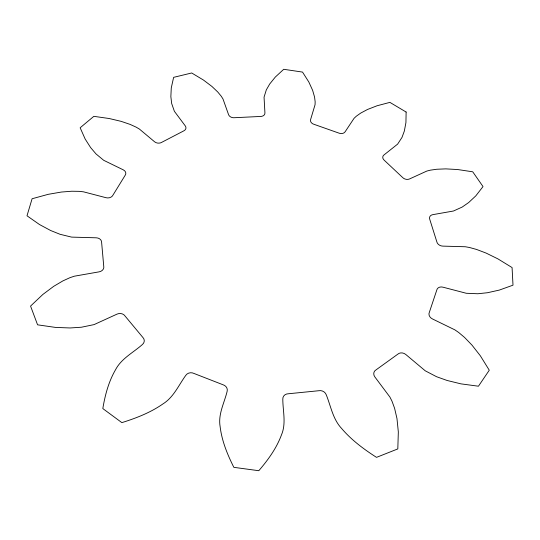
<?xml version="1.0" encoding="UTF-8"?>
<svg xmlns="http://www.w3.org/2000/svg" width="540" height="540" viewBox="0 0 540 540"><rect width="100%" height="100%" fill="white"/><g stroke="black" fill="none" stroke-linecap="round" stroke-linejoin="round"><path stroke-width="0.81" d="M406.127 112.037L405.932 122.573L404.339 131.058L401.99 137.423L397.629 144.113L383.913 155.007A5.09 3.767 16 0 0 384.514 160.488L402.401 177.289A5.157 3.841 17.4 0 0 409.495 178.97L426.823 171.065L430.407 170.154L436.685 169.256L445.777 168.878L457.697 169.54L472.736 171.808L483.023 186.57L475.814 195.858L468.686 202.534L462.186 207.063L453.479 211.012L432.783 214.657A5.319 4.043 20.1 0 0 429.847 219.611L436.772 241.63A5.413 4.165 21.3 0 0 442.766 246.119L465.358 246.753L469.584 247.516L476.57 249.453L486.122 253.091L497.968 258.91L512.075 267.563L513 285.181L499.298 290.088L487.492 292.727L477.806 293.753L466.283 293.274L442.921 287.172A5.623 4.455 23.5 0 0 436.752 290.156L429.347 312.316A5.724 4.604 24.2 0 0 432.432 318.931L454.882 329.866L458.696 332.492L464.562 337.439L471.974 345.107L480.364 355.82L489.274 370.217L478.447 386.208L460.991 383.866L447.12 380.477L436.577 376.718L425.237 370.805L405.83 354.517A5.906 4.928 24.8 0 0 397.764 354.213L376.117 369.819A5.974 5.076 24.3 0 0 374.868 376.947L389.907 397.055L391.986 401.166L394.592 408.287L396.974 418.541L398.331 431.966L397.811 448.916L376.522 457.353L376.124 457.11C363.521 448.99 351.365 439.958 341.618 428.47C332.849 419.182 330.865 406.229 326.255 394.787A6.062 5.326 20.6 0 0 318.755 390.731L288.461 393.755A6.082 5.407 17.1 0 0 282.805 399.168C282.839 411.082 286.369 423.495 281.455 434.93C276.561 448.193 268.191 459.716 259.079 470.387L258.781 470.711L233.847 467.336L233.638 466.938C227.279 454.181 221.812 440.802 220.118 426.539C217.985 414.295 224.276 403.049 227.104 391.487A6.088 5.434 7.4 0 0 222.858 384.696L194.049 373.478A6.075 5.387 3.3 0 0 185.78 375.368C178.605 385.236 173.664 397.285 162.898 403.954C150.586 412.533 136.525 418.014 122.297 422.489L121.844 422.618L102.823 408.577L102.883 408.159C105.152 394.808 108.689 381.544 115.533 369.745C121.392 358.513 133.137 352.701 142.297 344.608A6.008 5.171 -2 0 0 142.736 337.304L125.084 316.062A5.954 5.029 -3 0 0 117.058 314.105L94.055 324.608L81.432 327.226L70.092 327.962L55.512 327.416L37.577 324.824L30.564 306.079L42.856 294.455L53.737 286.308L62.917 280.888L69.91 277.695L74.317 276.203L99.137 271.843A5.785 4.712 -3 0 0 103.741 266.247L101.628 242.48A5.69 4.556 -2.4 0 0 96.221 237.803L71.624 237.114L60.062 234.293L50.659 230.519L39.515 224.546L27 215.784L32.096 198.747L48.222 194.326L61.385 192.044L71.739 191.234L79.13 191.349L83.504 191.828L106.029 197.708A5.481 4.253 -0.5 0 0 113.015 195.048L125.017 175.534A5.387 4.124 0.7 0 0 123.282 169.85L103.687 160.299L95.999 153.907L90.619 147.582L85.131 138.969L80.156 127.771L93.839 116.336L109.262 118.53L121.203 121.372L130.093 124.396L136.067 127.109L139.388 129.047L154.589 141.791A5.204 3.902 3.3 0 0 161.946 142.216L183.418 131.058A5.13 3.814 4.6 0 0 185.281 125.901L174.386 111.301L171.673 103.518L170.856 96.633L171.275 87.912L173.624 77.348L191.7 72.981L203.452 80.041L211.943 86.461L217.762 92.003L221.292 96.282L223.007 99.009L228.589 114.703A5.022 3.692 7.5 0 0 234.725 117.7L260.192 116.465A4.995 3.659 8.9 0 0 264.931 112.955L264.053 97.16L266.315 89.876L269.716 83.99L275.312 77.058L283.73 69.289L302.528 72.083L308.846 82.04L312.64 90.362L314.557 97.018L315.158 101.831L315.056 104.699L310.568 119.678A4.988 3.652 11.8 0 0 314.327 124.436L338.513 132.962A5.002 3.672 13.2 0 0 345.087 131.841L354.038 118.348L356.299 116.222L360.659 113.123L367.497 109.478L377.082 105.759L389.9 102.377L406.127 112.037"/></g></svg>
